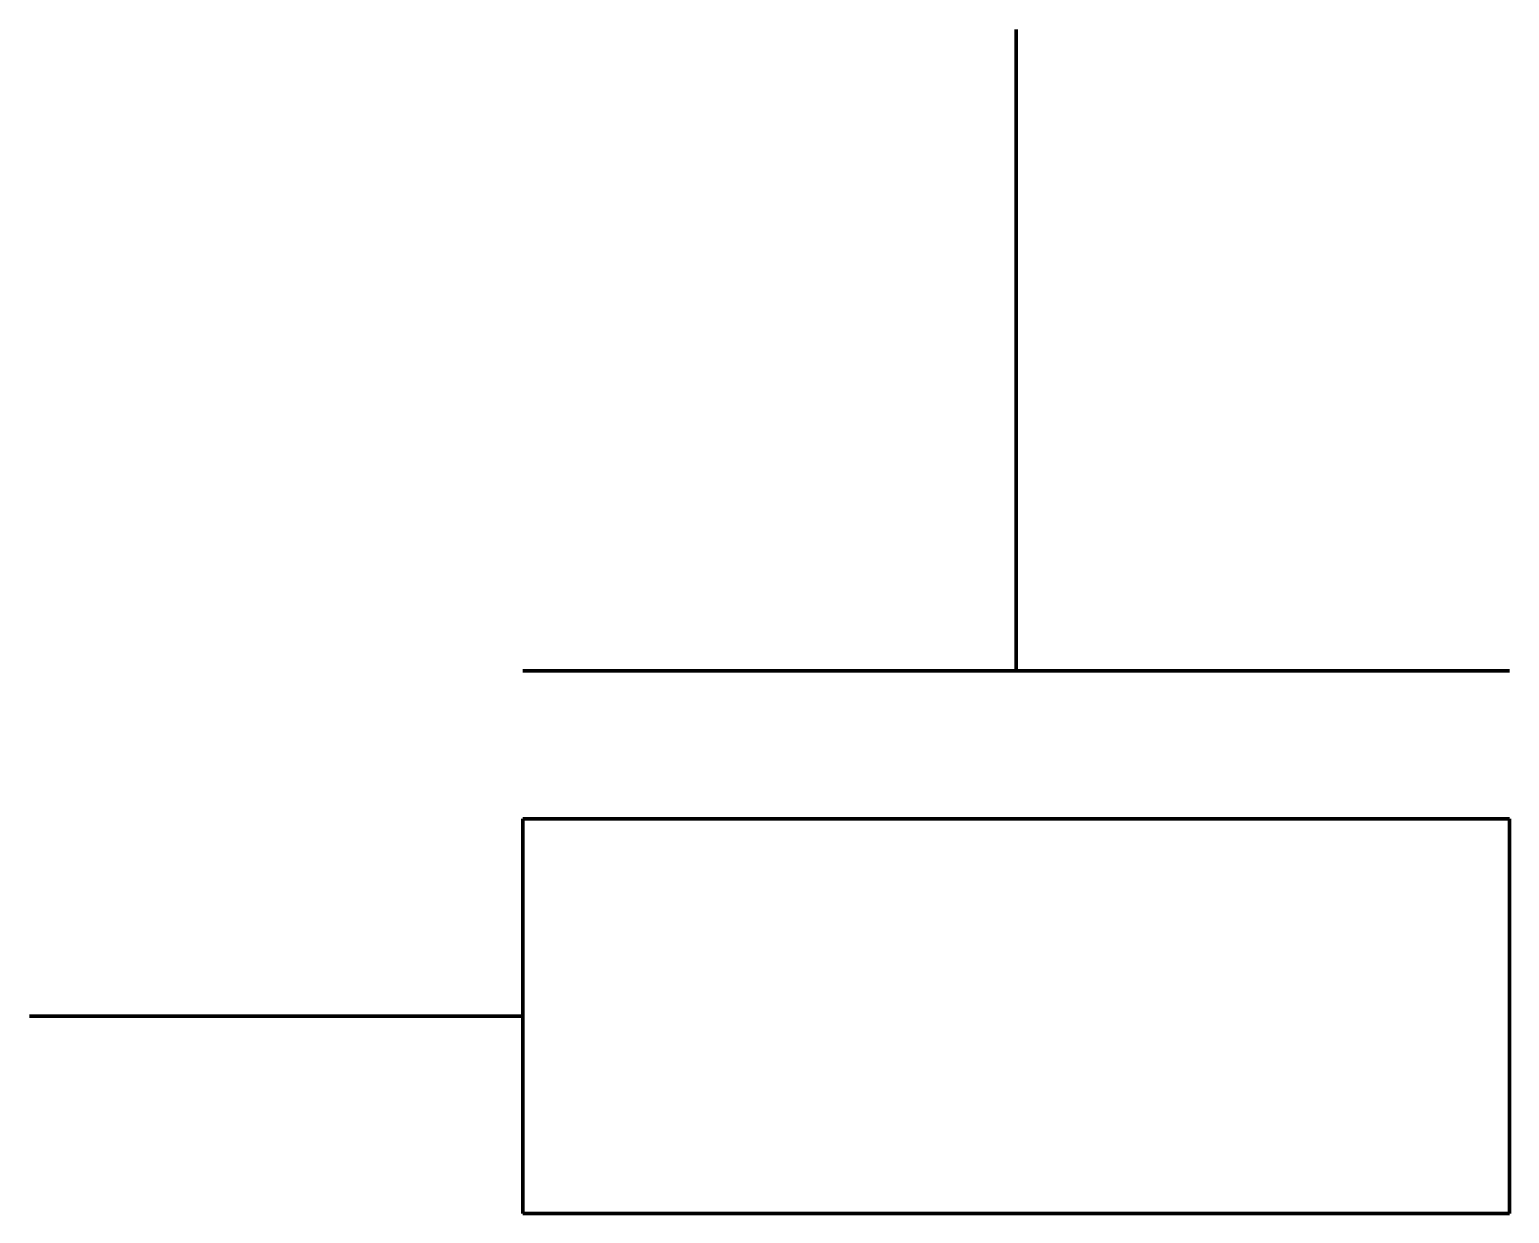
# Model space of a CAD drawing. Header units: millimetres. Extents: x 0 to 15, y -2 to 10.
import ezdxf

# ---------------------------------------------------------------- set-up
doc = ezdxf.new("R2010")
doc.units = ezdxf.units.MM
doc.layers.get('0').update_dxf_attribs({"linetype": 'CONTINUOUS', "lineweight": 0})

msp = doc.modelspace()

# ---------------------------------------------------------------- linework, layer by layer
at = {"color": 7, "linetype": 'CONTINUOUS', "lineweight": 70}
for p, q in [((10, 3.5), (10, 10)), ((5, 3.5), (15, 3.5)), ((5, -2), (5, 2)), ((5, 2), (15, 2)), ((15, 2), (15, -2)), ((0, 0), (5, 0)), ((15, -2), (5, -2))]:
    msp.add_line(p, q, dxfattribs=at)

doc.saveas('drawing.dxf')
